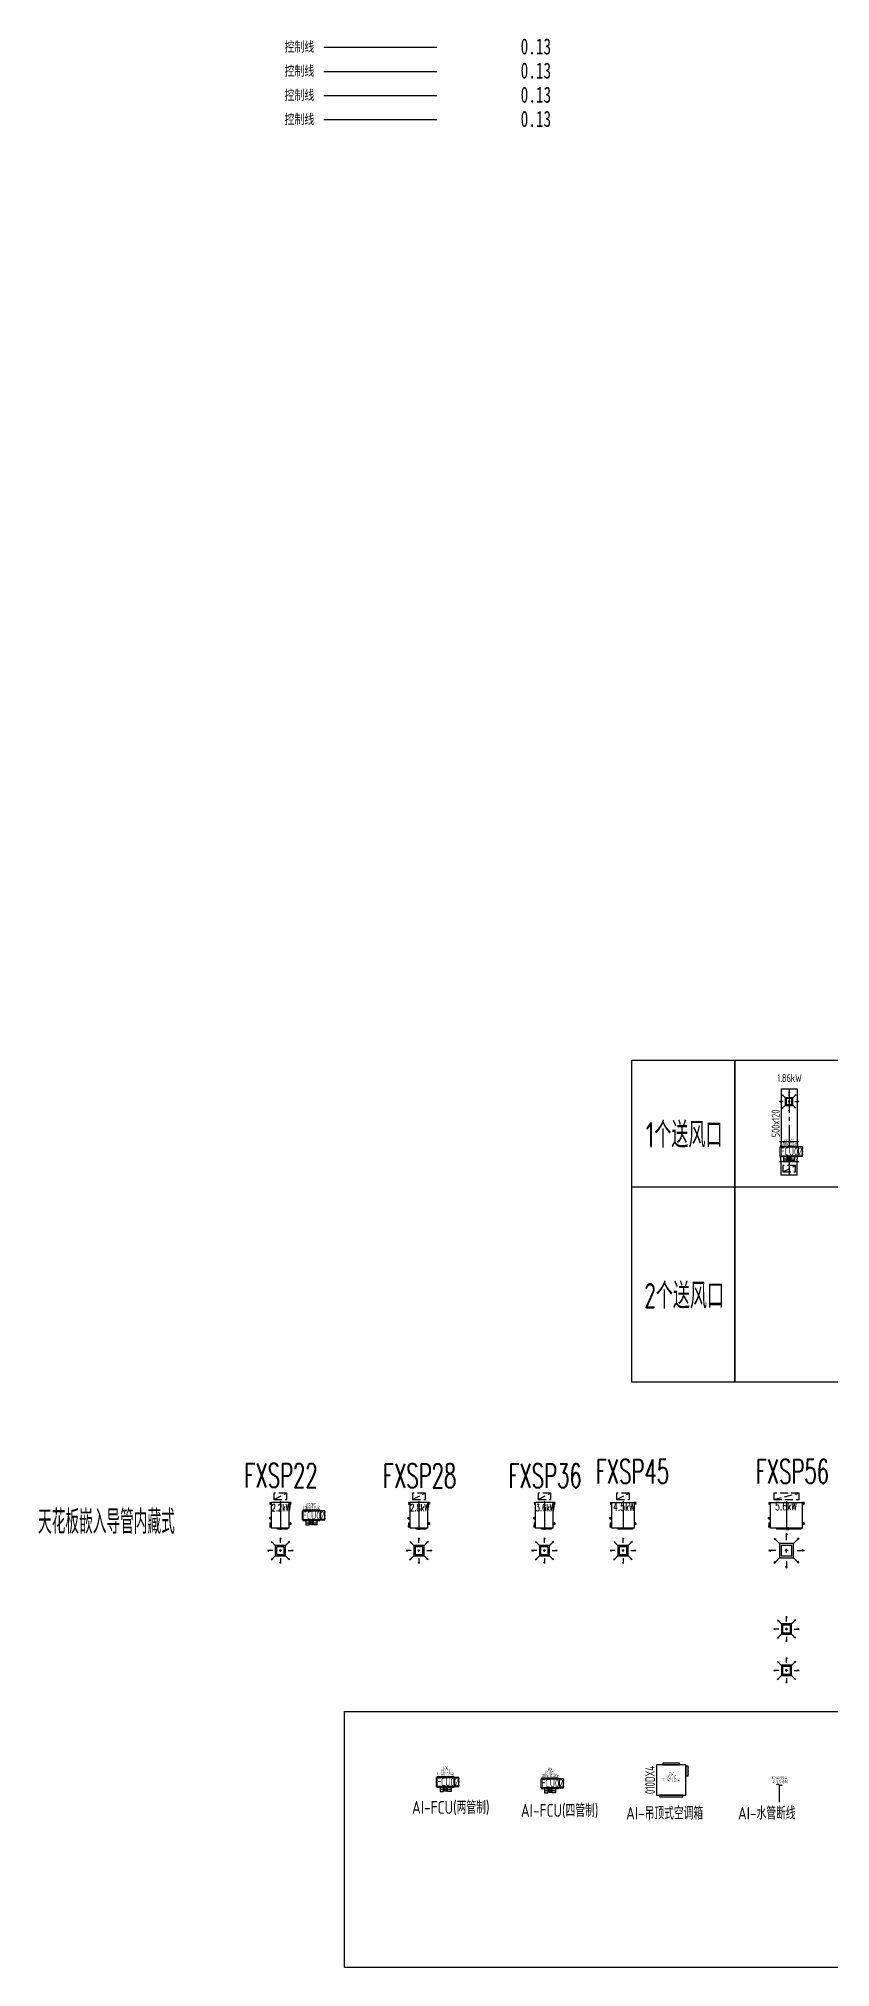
# Model space of a CAD drawing. Extents: x -671963 to 2381076, y -56129 to 1796010.
# Drawn here: x 138416 to 163155, y -56129 to 4144 of the extents above; entities that cross this region are included whole.
import ezdxf
from ezdxf.enums import TextEntityAlignment as Align

# ---------------------------------------------------------------- set-up
doc = ezdxf.new("R2010")
doc.units = 0
doc.header["$LTSCALE"] = 1000
for name, pattern in [('CENTER2', [1.125, 0.75, -0.125, 0.125, -0.125]), ('CONTINOUS', [0]), ('DASH', [0.35, 0.25, -0.1]), ('DASHDOT', [25.4, 12.7, -6.35, 0, -6.35]), ('HIDDEN', [9.525, 6.35, -3.175])]:
    doc.linetypes.add(name, pattern=pattern)
doc.layers.get('0').update_dxf_attribs({"linetype": 'CONTINUOUS'})
for name, color, linetype, plot in [('AI-注释', 6, 'CONTINUOUS', False), ('H-CON', 7, 'CONTINUOUS', False), ('H-CONA', 7, 'CONTINUOUS', False), ('H-CONS', 7, 'CONTINUOUS', False), ('H-CONW', 7, 'CONTINUOUS', False), ('H-DUCT-ACON-MID', 252, 'CENTER2', False)]:
    doc.layers.add(name, color=color, linetype=linetype, plot=plot)
for name, color, linetype in [('H-DAPP-AAPP', 3, 'CONTINUOUS'), ('H-DAPP-GRIL', 11, 'CONTINUOUS'), ('H-DIMS', 7, 'CONTINUOUS'), ('H-DUCT-ACON', 2, 'CONTINUOUS'), ('H-EQUP-FC', 4, 'CONTINUOUS'), ('M-A-TEXT', 3, 'CONTINUOUS'), ('M-EQUIP-MID', 3, 'DASHDOT')]:
    doc.layers.add(name, color=color, linetype=linetype)
doc.layers.add('M-EQUIP', color=4, linetype='CONTINOUS', lineweight=25)
doc.styles.add('K-KHZ', font='tj03-romand1.shx', dxfattribs={"width": 0.8, "bigfont": 'tjkts.shx'})
doc.styles.add('M-TEXT1', font='tj-romans1.shx', dxfattribs={"width": 0.7, "bigfont": 'tj-hztxt1.shx'})
doc.styles.add('TH-STYLE1', font='', dxfattribs={"width": 0.7})
doc.styles.add('TH-STYLE3', font='tssdeng.shx', dxfattribs={"width": 0.8, "bigfont": 'tssdchn.shx'})
doc.styles.get('TH-STYLE1').set_extended_font_data('STFangsong')

# ---------------------------------------------------------------- blocks, each defined once
blk = doc.blocks.new('AI-FCU')
blk.add_line((-182, -388), (182, -388))
for points in [[(-268, -19), (268, -19), (268, 0), (-268, 0)], [(-282, -19), (282, -19), (282, -302), (-282, -302)], [(-268, -321), (268, -321), (268, -302), (-268, -302)], [(-172, -456), (-62, -456), (-62, -321), (-172, -321)], [(-30, -441), (30, -441), (30, -336), (-30, -336)], [(172, -456), (62, -456), (62, -321), (172, -321)], [(282, -302), (416, -302), (416, -19), (282, -19)]]:
    blk.add_lwpolyline(points, close=True)
for p in [(416, -61), (416, -160), (416, -260)]:
    blk.add_point(p)
at = {"color": 3, "style": 'TH-STYLE3', "width": 0.7}
blk.add_text('FCU02', height=250, dxfattribs=at).set_placement((67, -160), align=Align.MIDDLE)
at = {"layer": 'AI-注释', "color": 6, "style": 'TH-STYLE3', "width": 0.5}
for tag, p in [('冷水温差/热水温差', (0, 180)), ('制冷量/制热量', (0, 80))]:
    blk.add_attdef(tag, text='', height=100, dxfattribs=at).set_placement(p, align=Align.MIDDLE)
blk = doc.blocks.new('*U197')
for p, q in [((-300, 0), (-269, 11)), ((-300, 0), (-269, -11)), ((-180, 0), (-300, 0)), ((-212, 212), (-198, 182)), ((-212, 212), (-182, 198)), ((-127, 127), (-212, 212)), ((-30, 0), (30, 0)), ((0, 300), (-11, 269)), ((0, 180), (0, 300)), ((0, 300), (11, 269)), ((0, 30), (0, -30)), ((127, 127), (212, 212)), ((180, 0), (300, 0)), ((212, 212), (182, 198)), ((212, 212), (198, 182)), ((300, 0), (269, 11)), ((300, 0), (269, -11)), ((-127, -127), (-212, -212)), ((-212, -212), (-198, -182)), ((-212, -212), (-182, -198)), ((0, -300), (-11, -269)), ((0, -180), (0, -300)), ((0, -300), (11, -269)), ((127, -127), (212, -212)), ((212, -212), (182, -198)), ((212, -212), (198, -182))]:
    blk.add_line(p, q)
at = {"linetype": 'HIDDEN'}
blk.add_lwpolyline([(-120, -120), (120, -120), (120, 120), (-120, 120)], close=True, dxfattribs=at)
blk.add_lwpolyline([(-90, -90), (90, -90), (90, 90), (-90, 90)], close=True)
at = {"layer": 'AI-注释', "style": 'TH-STYLE3', "width": 0.7}
blk.add_attdef('风量', text='', height=100, dxfattribs=at).set_placement((0, 0), align=Align.MIDDLE_CENTER)
blk = doc.blocks.new('*U174')
at = {"linetype": 'DASH'}
blk.add_line((-200, -100), (200, 100), dxfattribs=at)
blk.add_lwpolyline([(-200, -100), (200, -100), (200, 100), (-200, 100)], close=True, dxfattribs=at)
at = {"layer": 'AI-注释', "style": 'TH-STYLE3', "width": 0.7}
blk.add_attdef('风量', text='', height=100, dxfattribs=at).set_placement((0, 0), align=Align.MIDDLE_CENTER)
blk = doc.blocks.new('FXSP22-36')
at = {"layer": 'M-EQUIP'}
for p, q in [((-66, 755), (-51, 755)), ((-64, 709), (-53, 709)), ((0, 761), (-60, 761)), ((-60, 749), (-60, 761)), ((0, 749), (-60, 749)), ((0, 712), (-60, 712)), ((-60, 706), (-60, 712)), ((0, 706), (-60, 706)), ((-50, 680), (0, 680)), ((-50, 663), (-50, 680)), ((-25, 663), (-50, 663)), ((-50, 630), (-50, 647)), ((-25, 647), (-50, 647)), ((-50, 630), (0, 630)), ((550, 800), (0, 800)), ((0, 800), (0, 0)), ((495, 825), (185, 825)), ((185, 825), (185, 800)), ((495, 825), (495, 800)), ((550, 800), (550, 0)), ((600, 680), (550, 680)), ((600, 630), (550, 630)), ((575, 663), (600, 663)), ((575, 647), (600, 647)), ((600, 663), (600, 680)), ((600, 630), (600, 647)), ((-30, 485), (-70, 485)), ((-60, 501), (-60, 469)), ((-60, 501), (0, 501)), ((-60, 469), (0, 469)), ((-50, 50), (0, 50)), ((-50, 33), (-50, 50)), ((-25, 33), (-50, 33)), ((-50, 0), (-50, 17)), ((-25, 17), (-50, 17)), ((-50, 0), (0, 0)), ((550, 0), (0, 0)), ((600, 50), (550, 50)), ((600, 0), (550, 0)), ((575, 33), (600, 33)), ((575, 17), (600, 17)), ((600, 33), (600, 50)), ((600, 0), (600, 17))]:
    blk.add_line(p, q, dxfattribs=at)
for centre in [(190, 812), (340, 812), (490, 812)]:
    blk.add_circle(centre, 2.35, dxfattribs=at)
for centre, start, end in [((-25, 655), 270, 90), ((575, 655), 90, 270), ((-25, 25), 270, 90), ((575, 25), 90, 270)]:
    blk.add_arc(centre, 8.33, start, end, dxfattribs=at)
at = {"layer": 'M-EQUIP-MID'}
for p, q in [((275, -47), (275, 849)), ((340, 838), (340, 788))]:
    blk.add_line(p, q, dxfattribs=at)
at = {"layer": 'M-EQUIP-MID', "style": 'K-KHZ', "width": 0.6, "flags": 4}
blk.add_attdef('Q', (0, 85), '', height=250, dxfattribs=at)
blk = doc.blocks.new('FXSP45-56')
at = {"layer": 'M-EQUIP'}
for p, q in [((-66, 755), (-51, 755)), ((-64, 709), (-53, 709)), ((0, 761), (-60, 761)), ((-60, 749), (-60, 761)), ((0, 749), (-60, 749)), ((0, 712), (-60, 712)), ((-60, 706), (-60, 712)), ((0, 706), (-60, 706)), ((-50, 680), (0, 680)), ((-50, 663), (-50, 680)), ((-25, 663), (-50, 663)), ((-50, 630), (-50, 647)), ((-25, 647), (-50, 647)), ((-50, 630), (0, 630)), ((700, 800), (0, 800)), ((0, 800), (0, 0)), ((645, 825), (185, 825)), ((185, 800), (185, 825)), ((415, 838), (415, 788)), ((645, 800), (645, 825)), ((700, 0), (700, 800)), ((750, 680), (700, 680)), ((750, 630), (700, 630)), ((725, 663), (750, 663)), ((725, 647), (750, 647)), ((750, 663), (750, 680)), ((750, 630), (750, 647)), ((-30, 485), (-70, 485)), ((-60, 501), (-60, 469)), ((-60, 501), (0, 501)), ((-60, 469), (0, 469)), ((-50, 50), (0, 50)), ((-50, 33), (-50, 50)), ((-25, 33), (-50, 33)), ((-50, 0), (-50, 17)), ((-25, 17), (-50, 17)), ((-50, 0), (0, 0)), ((0, 0), (700, 0)), ((750, 50), (700, 50)), ((750, 0), (700, 0)), ((725, 33), (750, 33)), ((725, 17), (750, 17)), ((750, 33), (750, 50)), ((750, 0), (750, 17))]:
    blk.add_line(p, q, dxfattribs=at)
for centre in [(220, 812), (285, 812), (350, 812), (415, 812), (480, 812), (545, 812), (610, 812)]:
    blk.add_circle(centre, 2.35, dxfattribs=at)
for centre, start, end in [((-25, 655), 270, 90), ((725, 655), 90, 270), ((-25, 25), 270, 90), ((725, 25), 90, 270)]:
    blk.add_arc(centre, 8.33, start, end, dxfattribs=at)
at = {"layer": 'M-EQUIP-MID'}
blk.add_line((350, -44), (350, 838), dxfattribs=at)
at = {"layer": 'M-EQUIP-MID', "style": 'K-KHZ', "width": 0.6, "flags": 4}
blk.add_attdef('Q', (39, 50), '', height=250, dxfattribs=at)
blk = doc.blocks.new('*U177')
for p, q in [((-400, 0), (-358, 15)), ((-400, 0), (-358, -15)), ((-240, 0), (-400, 0)), ((-283, 283), (-264, 243)), ((-283, 283), (-243, 264)), ((-170, 170), (-283, 283)), ((-40, 0), (40, 0)), ((0, 400), (-15, 358)), ((0, 240), (0, 400)), ((0, 400), (15, 358)), ((0, 40), (0, -40)), ((170, 170), (283, 283)), ((240, 0), (400, 0)), ((283, 283), (243, 264)), ((283, 283), (264, 243)), ((400, 0), (358, 15)), ((400, 0), (358, -15)), ((-170, -170), (-283, -283)), ((-283, -283), (-264, -243)), ((-283, -283), (-243, -264)), ((0, -400), (-15, -358)), ((0, -240), (0, -400)), ((0, -400), (15, -358)), ((170, -170), (283, -283)), ((283, -283), (243, -264)), ((283, -283), (264, -243))]:
    blk.add_line(p, q)
at = {"linetype": 'HIDDEN'}
blk.add_lwpolyline([(-160, -160), (160, -160), (160, 160), (-160, 160)], close=True, dxfattribs=at)
blk.add_lwpolyline([(-120, -120), (120, -120), (120, 120), (-120, 120)], close=True)
at = {"layer": 'AI-注释', "style": 'TH-STYLE3', "width": 0.7}
blk.add_attdef('风量', text='', height=100, dxfattribs=at).set_placement((0, 0), align=Align.MIDDLE_CENTER)
blk = doc.blocks.new('FXSP71-80')
at = {"layer": 'M-EQUIP'}
for p, q in [((-66, 755), (-51, 755)), ((-64, 709), (-53, 709)), ((0, 761), (-60, 761)), ((-60, 749), (-60, 761)), ((0, 749), (-60, 749)), ((0, 712), (-60, 712)), ((-60, 706), (-60, 712)), ((0, 706), (-60, 706)), ((-50, 680), (0, 680)), ((-50, 663), (-50, 680)), ((-25, 663), (-50, 663)), ((-50, 630), (-50, 647)), ((-25, 647), (-50, 647)), ((-50, 630), (0, 630)), ((1000, 800), (0, 800)), ((0, 800), (0, 0)), ((945, 825), (185, 825)), ((185, 800), (185, 825)), ((945, 800), (945, 825)), ((1000, 800), (1000, 0)), ((1050, 680), (1000, 680)), ((1050, 630), (1000, 630)), ((1025, 663), (1050, 663)), ((1025, 647), (1050, 647)), ((1050, 663), (1050, 680)), ((1050, 630), (1050, 647)), ((-30, 485), (-70, 485)), ((-60, 501), (-60, 469)), ((-60, 501), (0, 501)), ((-60, 469), (0, 469)), ((-50, 50), (0, 50)), ((-50, 33), (-50, 50)), ((-25, 33), (-50, 33)), ((-50, 0), (-50, 17)), ((-25, 17), (-50, 17)), ((-50, 0), (0, 0)), ((0, 0), (1000, 0)), ((1050, 50), (1000, 50)), ((1050, 0), (1000, 0)), ((1025, 33), (1050, 33)), ((1025, 17), (1050, 17)), ((1050, 33), (1050, 50)), ((1050, 0), (1050, 17))]:
    blk.add_line(p, q, dxfattribs=at)
for centre in [(208, 812), (273, 812), (338, 812), (403, 812), (468, 812), (533, 812), (598, 812), (663, 812), (728, 812), (793, 812), (858, 812)]:
    blk.add_circle(centre, 2.35, dxfattribs=at)
for centre, start, end in [((-25, 655), 270, 90), ((1025, 655), 90, 270), ((-25, 25), 270, 90), ((1025, 25), 90, 270)]:
    blk.add_arc(centre, 8.33, start, end, dxfattribs=at)
for p in [(273, 812), (338, 812), (403, 812), (468, 812), (533, 812), (598, 812), (663, 812), (728, 812), (793, 812), (858, 812)]:
    blk.add_point(p, dxfattribs=at)
at = {"layer": 'M-EQUIP-MID'}
for p, q in [((500, -47), (500, 857)), ((565, 862), (565, 763))]:
    blk.add_line(p, q, dxfattribs=at)
at = {"layer": 'M-EQUIP-MID', "style": 'K-KHZ', "width": 0.6, "flags": 4}
blk.add_attdef('Q', (144, 36), '', height=250, dxfattribs=at)
blk = doc.blocks.new('*U181')
for p, q in [((-550, 0), (-492, 21)), ((-550, 0), (-492, -21)), ((-330, 0), (-550, 0)), ((-389, 389), (-363, 333)), ((-389, 389), (-333, 363)), ((-233, 233), (-389, 389)), ((-55, 0), (55, 0)), ((0, 550), (-21, 492)), ((0, 330), (0, 550)), ((0, 550), (21, 492)), ((0, 55), (0, -55)), ((233, 233), (389, 389)), ((330, 0), (550, 0)), ((389, 389), (333, 363)), ((389, 389), (363, 333)), ((550, 0), (492, 21)), ((550, 0), (492, -21)), ((-233, -233), (-389, -389)), ((-389, -389), (-363, -333)), ((-389, -389), (-333, -363)), ((0, -550), (-21, -492)), ((0, -330), (0, -550)), ((0, -550), (21, -492)), ((233, -233), (389, -389)), ((389, -389), (333, -363)), ((389, -389), (363, -333))]:
    blk.add_line(p, q)
at = {"linetype": 'HIDDEN'}
blk.add_lwpolyline([(-220, -220), (220, -220), (220, 220), (-220, 220)], close=True, dxfattribs=at)
blk.add_lwpolyline([(-165, -165), (165, -165), (165, 165), (-165, 165)], close=True)
at = {"layer": 'AI-注释', "style": 'TH-STYLE3', "width": 0.7}
blk.add_attdef('风量', text='', height=100, dxfattribs=at).set_placement((0, 0), align=Align.MIDDLE_CENTER)
blk = doc.blocks.new('*U176')
at = {"linetype": 'DASH'}
blk.add_line((-200, -100), (200, 100), dxfattribs=at)
blk.add_lwpolyline([(-200, -100), (200, -100), (200, 100), (-200, 100)], close=True, dxfattribs=at)
at = {"layer": 'AI-注释', "style": 'TH-STYLE3', "width": 0.7}
blk.add_attdef('风量', text='', height=100, dxfattribs=at).set_placement((0, 0), align=Align.MIDDLE_CENTER)
blk = doc.blocks.new('*U206')
at = {"linetype": 'DASH'}
blk.add_line((-400, -100), (400, 100), dxfattribs=at)
blk.add_lwpolyline([(-400, -100), (400, -100), (400, 100), (-400, 100)], close=True, dxfattribs=at)
at = {"layer": 'AI-注释', "style": 'TH-STYLE3', "width": 0.7}
blk.add_attdef('风量', text='', height=100, dxfattribs=at).set_placement((0, 0), align=Align.MIDDLE_CENTER)
blk = doc.blocks.new('*U163')
for points in [[(-461, -940), (461, -940), (461, 0), (-461, 0)], [(-261, 0), (261, 0), (261, 60), (-261, 60)], [(531, -40), (461, -40), (461, -340), (531, -340)], [(-361, -1000), (361, -1000), (361, -940), (-361, -940)]]:
    blk.add_lwpolyline(points, close=True)
for p in [(531, -90), (531, -190), (531, -290)]:
    blk.add_point(p)
at = {"color": 3, "style": 'TH-STYLE3', "width": 0.7}
blk.add_attdef('设备编号', text='', height=300, rotation=90, dxfattribs=at).set_placement((-661, -470), align=Align.MIDDLE)
at = {"layer": 'AI-注释', "color": 6, "style": 'TH-STYLE3', "width": 0.5}
for tag, p in [('冷水温差/热水温差', (0, -370)), ('制冷量/制热量', (0, -470)), ('设备电量', (0, -270))]:
    blk.add_attdef(tag, text='', height=100, dxfattribs=at).set_placement(p, align=Align.MIDDLE)
blk = doc.blocks.new('AI-FCU(两管制)')
blk.add_line((-182, -388), (182, -388))
for points in [[(-268, -19), (268, -19), (268, 0), (-268, 0)], [(-282, -19), (282, -19), (282, -302), (-282, -302)], [(-268, -321), (268, -321), (268, -302), (-268, -302)], [(-172, -456), (-62, -456), (-62, -321), (-172, -321)], [(-30, -441), (30, -441), (30, -336), (-30, -336)], [(172, -456), (62, -456), (62, -321), (172, -321)], [(282, -302), (416, -302), (416, -19), (282, -19)]]:
    blk.add_lwpolyline(points, close=True)
for p in [(416, -61), (416, -160), (416, -260)]:
    blk.add_point(p)
at = {"color": 3, "style": 'TH-STYLE3', "width": 0.7}
blk.add_attdef('设备编号', text='', height=250, dxfattribs=at).set_placement((67, -160), align=Align.MIDDLE)
at = {"layer": 'AI-注释', "color": 6, "style": 'TH-STYLE3', "width": 0.5}
for tag, p in [('冷水温差/热水温差', (0, 180)), ('制冷量/制热量', (0, 80)), ('设备电量', (0, 280))]:
    blk.add_attdef(tag, text='', height=100, dxfattribs=at).set_placement(p, align=Align.MIDDLE)
blk = doc.blocks.new('AI-FCU(四管制)')
blk.add_line((-182, -388), (182, -388))
for points in [[(-268, -19), (268, -19), (268, 0), (-268, 0)], [(-282, -19), (282, -19), (282, -302), (-282, -302)], [(-268, -321), (268, -321), (268, -302), (-268, -302)], [(-172, -456), (-62, -456), (-62, -321), (-172, -321)], [(-30, -441), (30, -441), (30, -336), (-30, -336)], [(172, -456), (62, -456), (62, -321), (172, -321)], [(282, -302), (416, -302), (416, -19), (282, -19)]]:
    blk.add_lwpolyline(points, close=True)
for p in [(416, -61), (416, -160), (416, -260)]:
    blk.add_point(p)
at = {"color": 3, "style": 'TH-STYLE3', "width": 0.7}
blk.add_attdef('设备编号', text='', height=250, dxfattribs=at).set_placement((67, -160), align=Align.MIDDLE)
at = {"layer": 'AI-注释', "color": 6, "style": 'TH-STYLE3', "width": 0.5}
for tag, p in [('冷水温差/热水温差', (0, 180)), ('制冷量/制热量', (0, 80)), ('设备电量', (0, 280))]:
    blk.add_attdef(tag, text='', height=100, dxfattribs=at).set_placement(p, align=Align.MIDDLE)
blk = doc.blocks.new('*U211')
at = {"layer": 'AI-注释'}
for centre, start, end in [((-51, -86), 60, 120), ((49, 87), 240, 300)]:
    blk.add_arc(centre, 100, start, end, dxfattribs=at)
at = {"layer": 'AI-注释', "color": 6, "style": 'TH-STYLE3', "width": 0.5}
for tag, p in [('制冷量/制热量', (1, 219)), ('冷/热水量', (1, 99))]:
    blk.add_attdef(tag, text='', height=100, dxfattribs=at).set_placement(p, align=Align.MIDDLE_CENTER)

msp = doc.modelspace()

# ---------------------------------------------------------------- linework, layer by layer
for p, q in [((160171.1996, -31749.3984), (156951.2831, -31749.3984)), ((177668.5519, -31749.3984), (160171.1996, -31749.3984)), ((161557.0777, -50420.982), (161557.0777, -50967.1787))]:
    msp.add_line(p, q)
for points in [[(160171.1996, -37839.7233), (156951.2831, -37839.7233), (156951.2831, -27779.26), (160171.1996, -27779.26)], [(160171.1996, -27779.26), (177668.5519, -27779.26), (177668.5519, -37839.7233), (160171.1996, -37839.7233)], [(147978.7485, -48127.9731), (176898.0932, -48127.9731), (176898.0932, -56129.2984), (147978.7485, -56129.2984)]]:
    msp.add_lwpolyline(points, close=True)
at = {"layer": 'H-CON'}
msp.add_line((147327.8869, 2365.099), (150861.3477, 2365.099), dxfattribs=at)
at = {"layer": 'H-CONA'}
msp.add_line((147327.8869, 3875.099), (150861.3477, 3875.099), dxfattribs=at)
at = {"layer": 'H-CONS'}
msp.add_line((147327.8869, 1610.099), (150861.3477, 1610.099), dxfattribs=at)
at = {"layer": 'H-CONW'}
msp.add_line((147327.8869, 3120.099), (150861.3477, 3120.099), dxfattribs=at)
at = {"layer": 'H-DAPP-AAPP'}
for p, q in [((161563.5892, -30321.7229), (162163.5892, -30321.7229)), ((161563.5892, -30942.7229), (162163.5892, -30942.7229))]:
    msp.add_line(p, q, dxfattribs=at)
at = {"layer": 'H-DUCT-ACON'}
for p, q in [((161613.5892, -28671.7229), (161613.5892, -30321.7229)), ((161613.5892, -28671.7229), (162113.5892, -28671.7229)), ((162113.5892, -28671.7229), (162113.5892, -30321.7229)), ((161613.5892, -30321.7229), (161596.0892, -30471.7229)), ((162113.5892, -30321.7229), (162131.0892, -30471.7229)), ((161613.5892, -30942.7229), (161596.0892, -30792.7229)), ((161613.5892, -31371.7229), (161613.5892, -30942.7229)), ((162113.5892, -30942.7229), (162131.0892, -30792.7229)), ((162113.5892, -31371.7229), (162113.5892, -30942.7229)), ((162113.5892, -31371.7229), (161613.5892, -31371.7229))]:
    msp.add_line(p, q, dxfattribs=at)
at = {"layer": 'H-DUCT-ACON-MID'}
for p, q in [((161863.5892, -28671.7229), (161863.5892, -30471.7229)), ((161863.5892, -30792.7229), (161863.5892, -31371.7229))]:
    msp.add_line(p, q, dxfattribs=at)

# ---------------------------------------------------------------- block references
for name, p, values in [('AI-FCU(两管制)', (151130.496, -50171.3604), {'制冷量/制热量': '7.11kW/12.22kW', '冷水温差/热水温差': '6℃/10℃', '设备编号': 'FCU02', '设备电量': '41W'}), ('AI-FCU(四管制)', (154396.2298, -50212.7065), {'制冷量/制热量': '7.11kW/12.22kW', '冷水温差/热水温差': '6℃/10℃', '设备编号': 'FCU02', '设备电量': '41W'}), ('*U163', (158180.8559, -49802.4666), {'设备电量': '41W', '冷水温差/热水温差': '6℃/10℃', '制冷量/制热量': '7.11kW/12.22kW', '设备编号': '010DX4'}), ('*U211', (161558.2648, -50421.6461), {'冷/热水量': '1.43/1.16(m3/h)', '制冷量/制热量': '10.0kW/8.0kW'})]:
    msp.add_blockref(name, p).add_auto_attribs(values)
at = {"layer": 'H-DAPP-GRIL', "rotation": 180}
for name, p in [('*U197', (161863.5892, -29071.7229)), ('*U177', (145971.0496, -43105.8616, 3060)), ('*U177', (150301.0496, -43105.8616, 3060)), ('*U177', (154221.0496, -43105.8616, 3060)), ('*U177', (156674.7815, -43105.8616, 3060)), ('*U181', (161782.847, -43105.8616, 3060)), ('*U177', (161782.847, -45554.723, 3060)), ('*U177', (161782.847, -46849.4312, 3060))]:
    msp.add_blockref(name, p, dxfattribs=at)
at = {"layer": 'H-DAPP-GRIL'}
for name, p in [('*U174', (161863.5892, -31171.7229)), ('*U176', (145971.0496, -41405.8616)), ('*U176', (150301.0496, -41405.8616)), ('*U176', (154221.0496, -41405.8616)), ('*U176', (156674.7815, -41405.8616)), ('*U206', (161782.847, -41405.8616, 0))]:
    msp.add_blockref(name, p, dxfattribs=at)
at = {"layer": 'H-EQUP-FC'}
for p in [(161863.5892, -30471.7229), (146938.8571, -41845.3616)]:
    msp.add_blockref('AI-FCU', p, dxfattribs=at).add_auto_attribs({'制冷量/制热量': '1.78kW/3.06kW', '冷水温差/热水温差': '6℃/10℃'})
at = {"layer": 'M-EQUIP'}
ref = msp.add_blockref('FXSP22-36', (145696.0496, -41605.8616), dxfattribs=dict(at, xscale=-1, rotation=180))
ref.add_attrib('Q', '2.2kW', (145696.1389, -41868.5943), dxfattribs={"layer": 'M-EQUIP-MID', "height": 220, "style": 'M-TEXT1', "width": 0.7, "flags": 4})
ref = msp.add_blockref('FXSP22-36', (150026.0496, -41605.8616), dxfattribs=dict(at, xscale=-1, rotation=180))
ref.add_attrib('Q', '2.8kW', (150026.1389, -41868.5943), dxfattribs={"layer": 'M-EQUIP-MID', "height": 220, "style": 'M-TEXT1', "width": 0.7, "flags": 4})
ref = msp.add_blockref('FXSP22-36', (153946.0496, -41605.8616), dxfattribs=dict(at, xscale=-1, rotation=180))
ref.add_attrib('Q', '3.6kW', (153946.1389, -41868.5943), dxfattribs={"layer": 'M-EQUIP-MID', "height": 220, "style": 'M-TEXT1', "width": 0.7, "flags": 4})
ref = msp.add_blockref('FXSP45-56', (156324.7815, -41605.8616), dxfattribs=dict(at, xscale=-1, rotation=180))
ref.add_attrib('Q', '4.5kW', (156363.8569, -41857.9808), dxfattribs={"layer": 'M-EQUIP-MID', "height": 250, "style": 'M-TEXT1', "width": 0.7, "flags": 4})
ref = msp.add_blockref('FXSP71-80', (161282.847, -41605.8616, 0), dxfattribs=dict(at, xscale=-1, rotation=180))
ref.add_attrib('Q', '5.6kW', (161426.9108, -41843.3651, 0), dxfattribs={"layer": 'M-EQUIP-MID', "height": 250, "style": 'M-TEXT1', "width": 0.7, "flags": 4})

# ---------------------------------------------------------------- texts
at = {"color": 3, "style": 'TH-STYLE3', "width": 0.7}
for s, height, p in [('1.86kW', 250, (161877.7484, -28336.5752)), ('1个送风口', 800, (158584.1596, -30071.4141)), ('2个送风口', 800, (158584.1596, -35099.0711))]:
    msp.add_text(s, height=height, dxfattribs=at).set_placement(p, align=Align.MIDDLE)
msp.add_text('500x120', height=250, rotation=90, dxfattribs=at).set_placement((161443.3969, -29755.509), align=Align.MIDDLE)
at = {"style": 'TH-STYLE3', "width": 0.8}
for s, p in [('AI-FCU(两管制)', (150083.0636, -51330.2265)), ('AI-FCU(四管制)', (153484.1902, -51424.3877)), ('AI-吊顶式空调箱', (156770.9484, -51509.7776)), ('AI-水管断线', (160266.9541, -51509.7776))]:
    msp.add_text(s, height=400, dxfattribs=at).set_placement(p)
at = {"layer": 'H-CON', "style": 'TH-STYLE3', "width": 0.8}
msp.add_text('控制线', height=350, dxfattribs=at).set_placement((147028.6709, 2194.4452), align=Align.RIGHT)
at = {"layer": 'H-CONA', "style": 'TH-STYLE3', "width": 0.8}
msp.add_text('控制线', height=350, dxfattribs=at).set_placement((147028.6709, 3704.4452), align=Align.RIGHT)
at = {"layer": 'H-CONS', "style": 'TH-STYLE3', "width": 0.8}
msp.add_text('控制线', height=350, dxfattribs=at).set_placement((147028.6709, 1439.4452), align=Align.RIGHT)
at = {"layer": 'H-CONW', "style": 'TH-STYLE3', "width": 0.8}
msp.add_text('控制线', height=350, dxfattribs=at).set_placement((147028.6709, 2949.4452), align=Align.RIGHT)
at = {"layer": 'H-DIMS', "char_height": 500, "attachment_point": 9, "style": 'TH-STYLE1'}
for insert in [(154429.424, 3641.8353, 0), (154429.424, 2886.8353, 0), (154429.424, 2131.8353, 0), (154429.424, 1376.8353, 0)]:
    msp.add_mtext('0.13', dxfattribs=dict(at, insert=insert))
at = {"layer": 'M-A-TEXT', "style": 'M-TEXT1', "width": 0.6}
for s, p in [('FXSP22', (144839.5396, -41131.5939, 0)), ('FXSP45', (155819.5319, -41005.2964, 0)), ('FXSP56', (160819.5319, -41005.2964, 0)), ('FXSP28', (149169.5396, -41138.0727, 0)), ('FXSP36', (153089.5396, -41138.0727, 0)), ('天花板嵌入导管内藏式', (138398.3662, -42579.3938, 0))]:
    msp.add_text(s, height=750, dxfattribs=at).set_placement(p)

doc.saveas('drawing.dxf')
